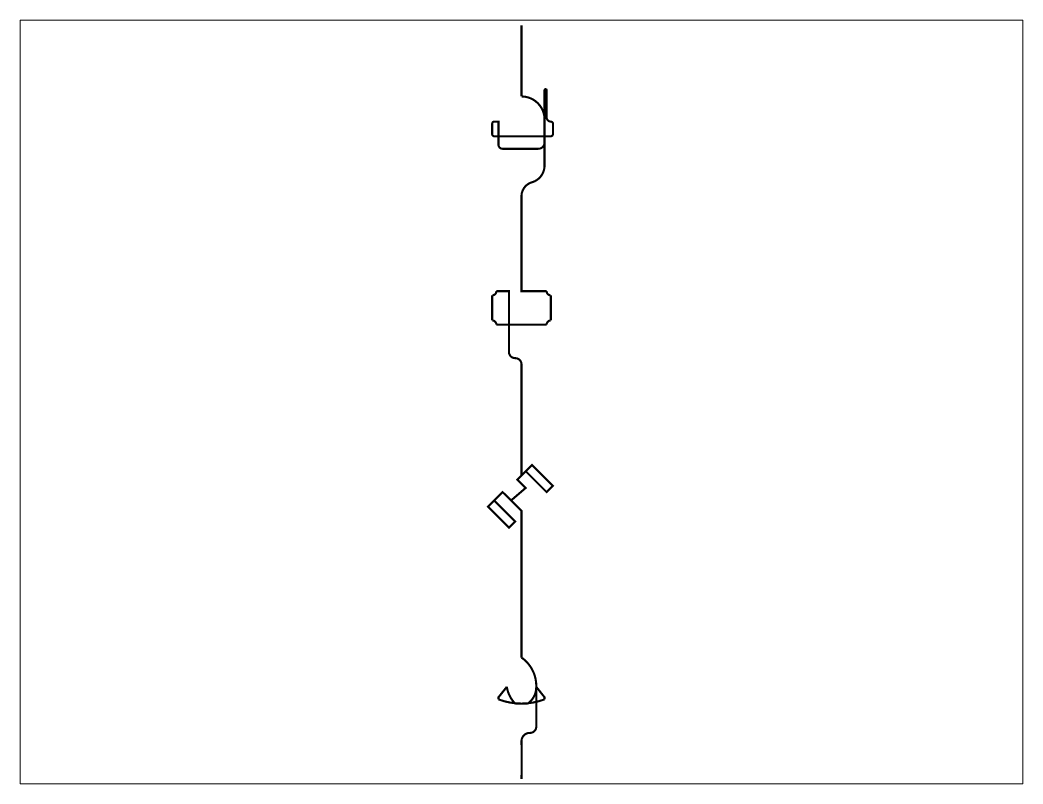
# Paper-space layout 'Layout1' of a CAD drawing. Header units: inches. Extents: x 1.05 to 9.45, y 0.8 to 7.2.
# The model-space entities are those that its viewports show. They can reach past a viewport. Long polylines and large blocks are cut down to what shows.
import ezdxf

# ---------------------------------------------------------------- set-up
doc = ezdxf.new("R2010")
doc.units = ezdxf.units.IN
doc.header["$MEASUREMENT"] = 0
doc.layers.get('0').update_dxf_attribs({"color": 9})
doc.layers.add('Layer1', color=7, linetype='Continuous')
doc.layers.get('0').off()

# ---------------------------------------------------------------- blocks, each defined once
blk = doc.blocks.new('*U1')
blk.add_lwpolyline([(-8, -4.5), (8, -4.5), (8, 4.5), (-8, 4.5)], close=True)
blk = doc.blocks.new('*U2')
at = {"color": 0, "linetype": 'ByBlock', "lineweight": -2, "transparency": 16777216}
for p in [(0, 27), (0, 18), (0, 9), (0, 0)]:
    blk.add_blockref('*U1', p, dxfattribs=at)

msp = doc.modelspace()

# ---------------------------------------------------------------- linework, layer by layer
at = {"layer": 'Layer1', "color": 244, "lineweight": 120, "true_color": 0x991b1e}
msp.add_lwpolyline([(8, 36, 0.1, 0.1, 0), (8, 32.6, 0.1, 0.1, -0.414214), (9.1, 31.5, 0.1, 0.1, 0), (9.1, 30.4, 0.1, 0.1, -0.414214), (8.8, 30.1, 0.1, 0.1, 0), (7.1, 30.1, 0.1, 0.1, -0.414214), (6.9, 30.3, 0.1, 0.1, 0), (6.9, 31.4, 0.1, 0.1, 0), (6.7, 31.4, 0.1, 0.1, 0.414214), (6.6, 31.3, 0.1, 0.1, 0), (6.6, 30.8, 0.1, 0.1, 0.414214), (6.7, 30.7, 0.1, 0.1, 0), (9.4, 30.7, 0.1, 0.1, 0.414214), (9.5, 30.8, 0.1, 0.1, 0), (9.5, 31.3, 0.1, 0.1, 0.414214), (9.4, 31.4, 0.1, 0.1, -0.414214), (9.2, 31.6, 0.1, 0.1, 0), (9.2, 32.9, 0.1, 0.1, 1), (9.1, 32.9, 0.1, 0.1, 0), (9.1, 29.3, 0.1, 0.1, -0.333333), (8.5, 28.5, 0.1, 0.1, 0.346302), (8, 27.8, 0.1, 0.1, 0), (8, 23.3, 0.1, 0.1, 0), (9.2, 23.3, 0.1, 0.1, 0.414214), (9.4, 23.1, 0.1, 0.1, 0), (9.4, 21.9, 0.1, 0.1, 0.414214), (9.2, 21.7, 0.1, 0.1, 0), (6.8, 21.7, 0.1, 0.1, 0.414214), (6.6, 21.9, 0.1, 0.1, 0), (6.6, 23.1, 0.1, 0.1, 0.414214), (6.8, 23.3, 0.1, 0.1, 0), (7.4, 23.3, 0.1, 0.1, 0), (7.4, 20.4, 0.1, 0.1, 0.414214), (7.7, 20.1, 0.1, 0.1, -0.414214), (8, 19.8, 0.1, 0.1, 0), (8, 14.5, 0.1, 0.1, 0), (8.2, 14.7, 0.1, 0.1, 0), (9.2, 13.7, 0.1, 0.1, 0), (9.5, 14, 0.1, 0.1, 0), (8.5, 15, 0.1, 0.1, 0), (7.8, 14.3, 0.1, 0.1, 0), (8.2, 13.9, 0.1, 0.1, 0), (7.5, 13.3, 0.1, 0.1, 0), (7.1, 13.7, 0.1, 0.1, 0), (6.7, 13.3, 0.1, 0.1, 0), (7.7, 12.3, 0.1, 0.1, 0), (7.4, 12, 0.1, 0.1, 0), (6.4, 13, 0.1, 0.1, 0), (7.1, 13.7, 0.1, 0.1, 0), (8, 12.8, 0.1, 0.1, 0), (8, 11.7, 0.1, 0.1, 0), (8, 11.5, 0.1, 0.1, 0), (8, 11.4, 0.1, 0.1, 0), (8, 5.8, 0.1, 0.1, -0.267791), (8.7, 4.3, 0.1, 0.1, -0.219669), (8.3, 3.6, 0.1, 0.1, 0), (7.7, 3.6, 0.1, 0.1, -0.162278), (7.3, 4.4, 0.1, 0.1, 0), (6.9, 3.9, 0.1, 0.1, 0), (6.9, 3.8, 0.1, 0.1, 0.181818), (9.1, 3.8, 0.1, 0.1, 0), (9.1, 3.9, 0.1, 0.1, 0), (8.706, 4.4, 0.1, 0.1, 0), (8.706, 3.4, 0.1, 0.1, 0), (8.706, 2.5, 0.1, 0.1, -0.419688), (8.4, 2.2, 0.1, 0.1, 0.425184), (8, 1.8, 0.1, 0.1, -0.009328), (8, 0, 0, 0, 0)], format="xyseb", dxfattribs=at)

# ---------------------------------------------------------------- block references
at = {"color": 252, "true_color": 0x939598}
msp.add_blockref('*U2', (8, 4.5), dxfattribs=at)

psp = doc.layouts.get("Layout1")

# ---------------------------------------------------------------- viewports
at = {"layer": 'Layer1', "color": 244, "lineweight": 120, "true_color": 0x991b1e, "view_target_point": (13.4573, 32.7795)}
psp.add_viewport(center=(5.25, 4), size=(8.4, 6.4), view_center_point=(-5.4573, -14.7741), view_height=36.488644, dxfattribs=at)

doc.saveas('drawing.dxf')
